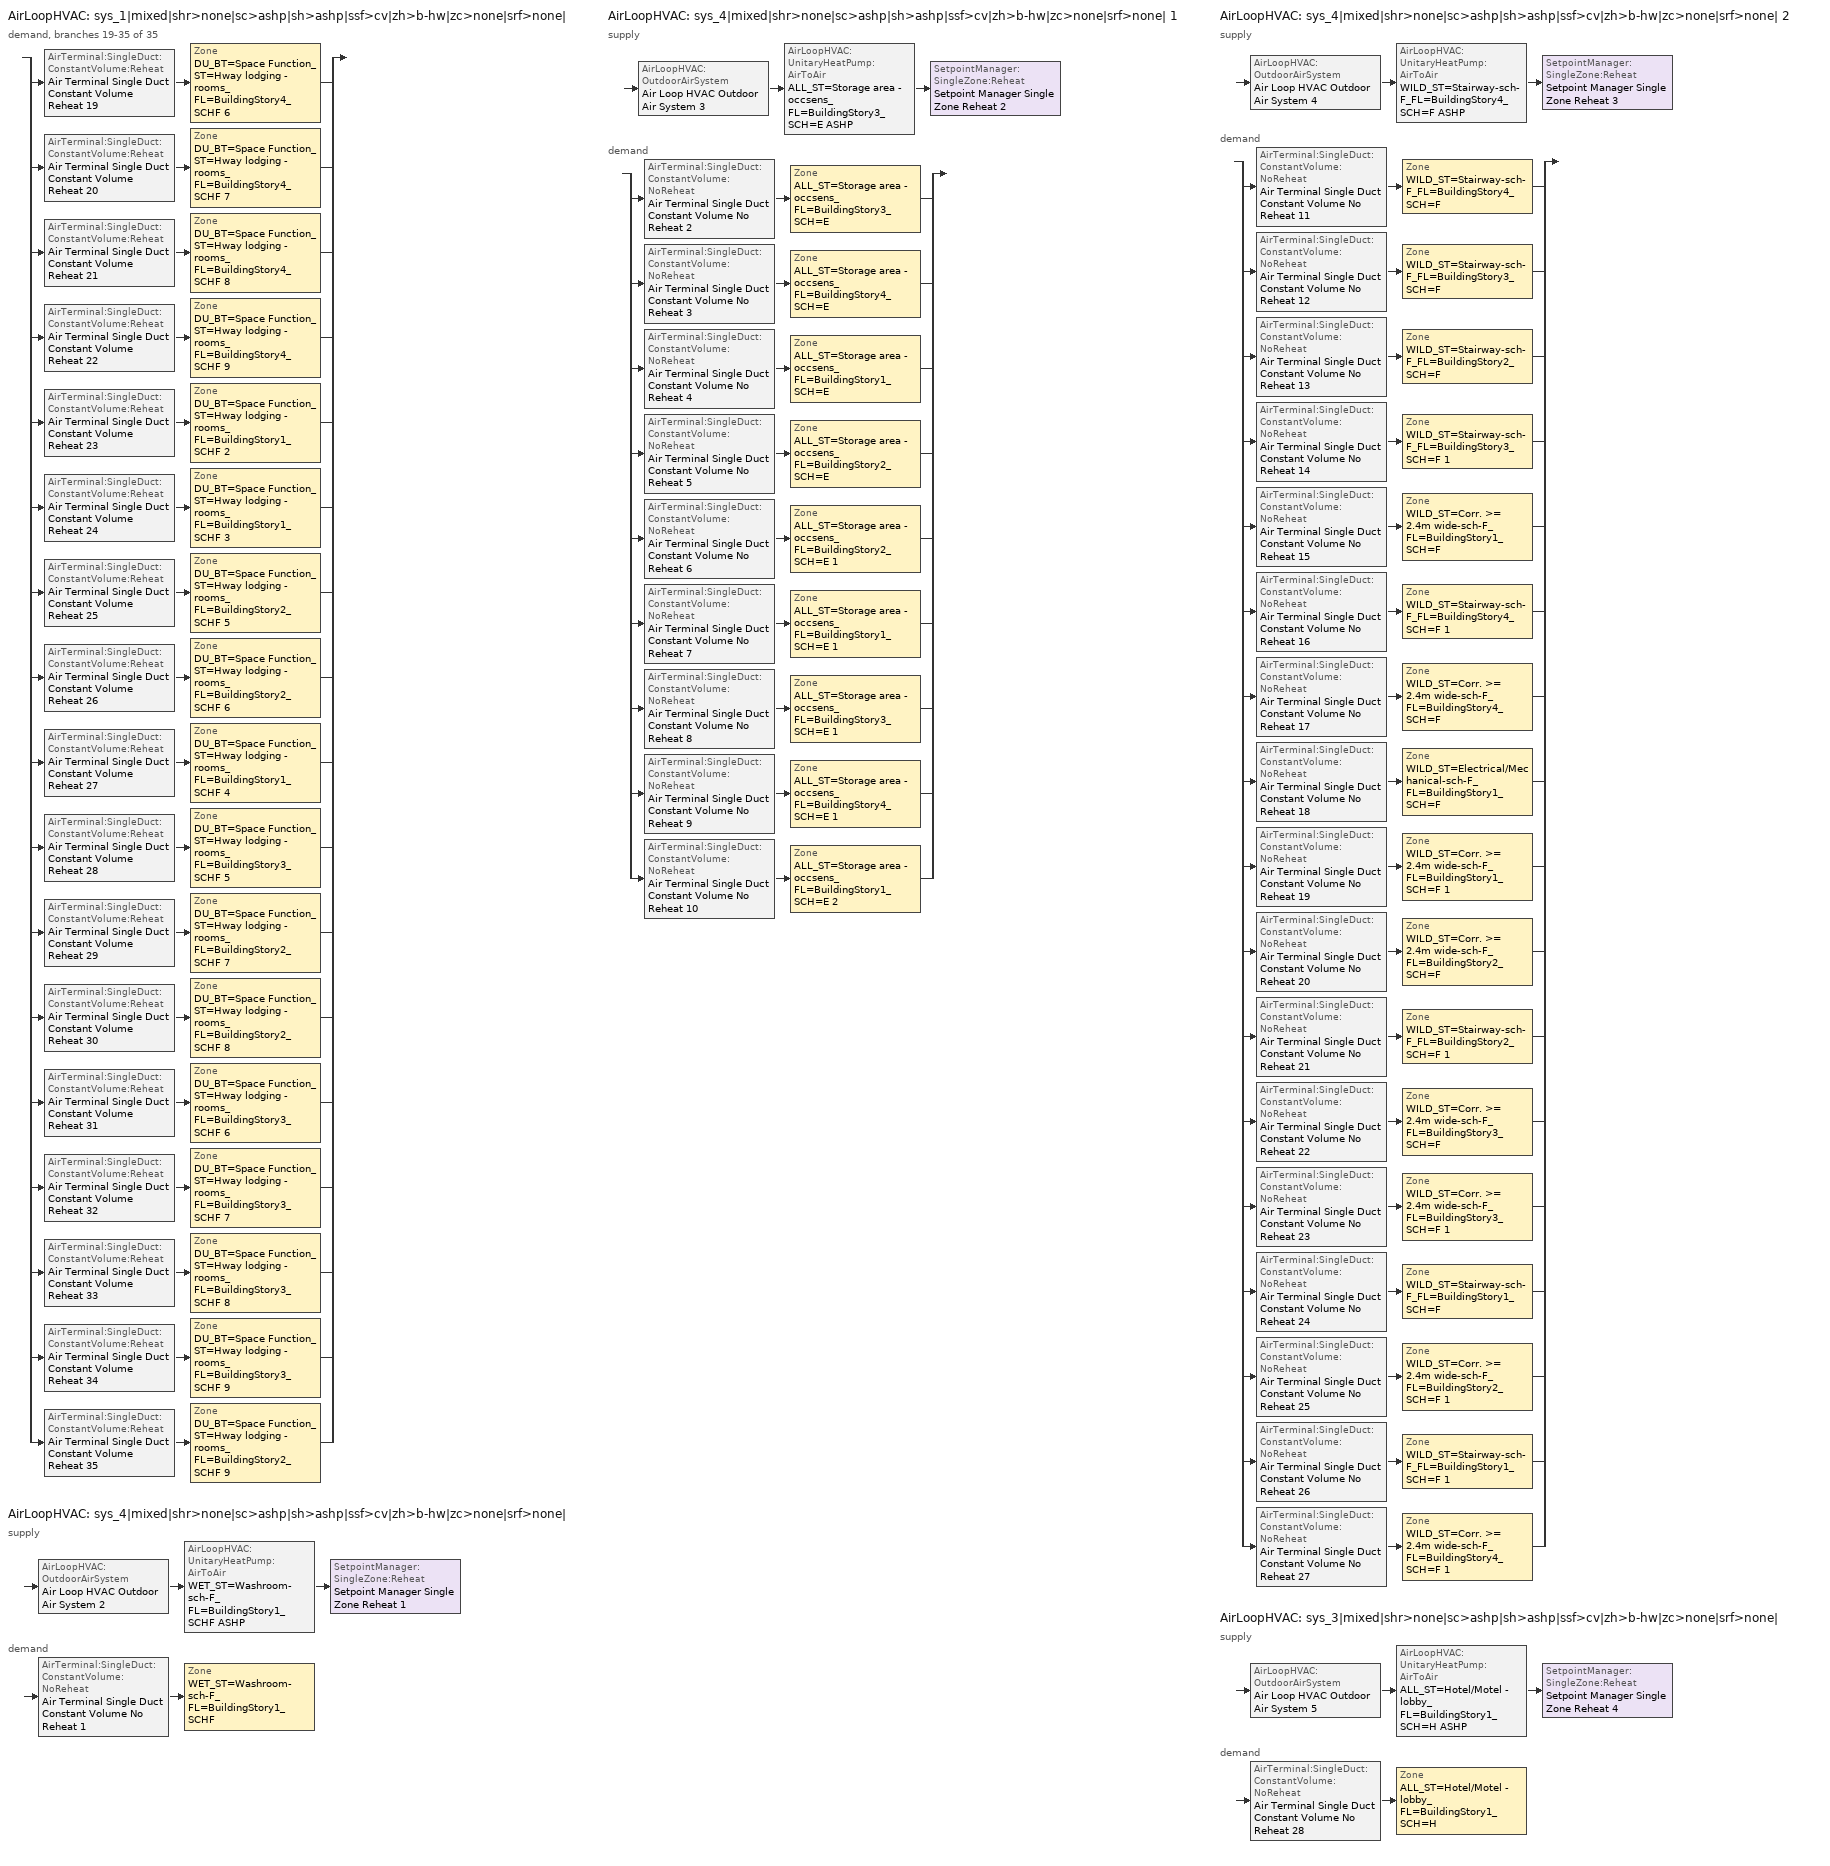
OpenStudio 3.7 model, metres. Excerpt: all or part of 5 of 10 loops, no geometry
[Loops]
AirLoopHVAC 'sys_1|mixed|shr>none|sc>ashp|sh>ashp|ssf>cv|zh>b-hw|zc>none|srf>none|'
 demand, branches 19-35 of 35: split
  | AirTerminal:SingleDuct:ConstantVolume:Reheat 'Air Terminal Single Duct Constant Volume Reheat 19' > Zone 'DU_BT=Space Function_ST=Hway lodging - rooms_FL=BuildingStory4_SCHF 6'
  | AirTerminal:SingleDuct:ConstantVolume:Reheat 'Air Terminal Single Duct Constant Volume Reheat 20' > Zone 'DU_BT=Space Function_ST=Hway lodging - rooms_FL=BuildingStory4_SCHF 7'
  | AirTerminal:SingleDuct:ConstantVolume:Reheat 'Air Terminal Single Duct Constant Volume Reheat 21' > Zone 'DU_BT=Space Function_ST=Hway lodging - rooms_FL=BuildingStory4_SCHF 8'
  | AirTerminal:SingleDuct:ConstantVolume:Reheat 'Air Terminal Single Duct Constant Volume Reheat 22' > Zone 'DU_BT=Space Function_ST=Hway lodging - rooms_FL=BuildingStory4_SCHF 9'
  | AirTerminal:SingleDuct:ConstantVolume:Reheat 'Air Terminal Single Duct Constant Volume Reheat 23' > Zone 'DU_BT=Space Function_ST=Hway lodging - rooms_FL=BuildingStory1_SCHF 2'
  | AirTerminal:SingleDuct:ConstantVolume:Reheat 'Air Terminal Single Duct Constant Volume Reheat 24' > Zone 'DU_BT=Space Function_ST=Hway lodging - rooms_FL=BuildingStory1_SCHF 3'
  | AirTerminal:SingleDuct:ConstantVolume:Reheat 'Air Terminal Single Duct Constant Volume Reheat 25' > Zone 'DU_BT=Space Function_ST=Hway lodging - rooms_FL=BuildingStory2_SCHF 5'
  | AirTerminal:SingleDuct:ConstantVolume:Reheat 'Air Terminal Single Duct Constant Volume Reheat 26' > Zone 'DU_BT=Space Function_ST=Hway lodging - rooms_FL=BuildingStory2_SCHF 6'
  | AirTerminal:SingleDuct:ConstantVolume:Reheat 'Air Terminal Single Duct Constant Volume Reheat 27' > Zone 'DU_BT=Space Function_ST=Hway lodging - rooms_FL=BuildingStory1_SCHF 4'
  | AirTerminal:SingleDuct:ConstantVolume:Reheat 'Air Terminal Single Duct Constant Volume Reheat 28' > Zone 'DU_BT=Space Function_ST=Hway lodging - rooms_FL=BuildingStory3_SCHF 5'
  | AirTerminal:SingleDuct:ConstantVolume:Reheat 'Air Terminal Single Duct Constant Volume Reheat 29' > Zone 'DU_BT=Space Function_ST=Hway lodging - rooms_FL=BuildingStory2_SCHF 7'
  | AirTerminal:SingleDuct:ConstantVolume:Reheat 'Air Terminal Single Duct Constant Volume Reheat 30' > Zone 'DU_BT=Space Function_ST=Hway lodging - rooms_FL=BuildingStory2_SCHF 8'
  | AirTerminal:SingleDuct:ConstantVolume:Reheat 'Air Terminal Single Duct Constant Volume Reheat 31' > Zone 'DU_BT=Space Function_ST=Hway lodging - rooms_FL=BuildingStory3_SCHF 6'
  | AirTerminal:SingleDuct:ConstantVolume:Reheat 'Air Terminal Single Duct Constant Volume Reheat 32' > Zone 'DU_BT=Space Function_ST=Hway lodging - rooms_FL=BuildingStory3_SCHF 7'
  | AirTerminal:SingleDuct:ConstantVolume:Reheat 'Air Terminal Single Duct Constant Volume Reheat 33' > Zone 'DU_BT=Space Function_ST=Hway lodging - rooms_FL=BuildingStory3_SCHF 8'
  | AirTerminal:SingleDuct:ConstantVolume:Reheat 'Air Terminal Single Duct Constant Volume Reheat 34' > Zone 'DU_BT=Space Function_ST=Hway lodging - rooms_FL=BuildingStory3_SCHF 9'
  | AirTerminal:SingleDuct:ConstantVolume:Reheat 'Air Terminal Single Duct Constant Volume Reheat 35' > Zone 'DU_BT=Space Function_ST=Hway lodging - rooms_FL=BuildingStory2_SCHF 9'
AirLoopHVAC 'sys_4|mixed|shr>none|sc>ashp|sh>ashp|ssf>cv|zh>b-hw|zc>none|srf>none|'
 supply: AirLoopHVAC:OutdoorAirSystem 'Air Loop HVAC Outdoor Air System 2' > AirLoopHVAC:UnitaryHeatPump:AirToAir 'WET_ST=Washroom-sch-F_FL=BuildingStory1_SCHF ASHP' > SetpointManager:SingleZone:Reheat 'Setpoint Manager Single Zone Reheat 1'
 demand: AirTerminal:SingleDuct:ConstantVolume:NoReheat 'Air Terminal Single Duct Constant Volume No Reheat 1' > Zone 'WET_ST=Washroom-sch-F_FL=BuildingStory1_SCHF'
AirLoopHVAC 'sys_4|mixed|shr>none|sc>ashp|sh>ashp|ssf>cv|zh>b-hw|zc>none|srf>none| 1'
 supply: AirLoopHVAC:OutdoorAirSystem 'Air Loop HVAC Outdoor Air System 3' > AirLoopHVAC:UnitaryHeatPump:AirToAir 'ALL_ST=Storage area - occsens_FL=BuildingStory3_SCH=E ASHP' > SetpointManager:SingleZone:Reheat 'Setpoint Manager Single Zone Reheat 2'
 demand: split
  | AirTerminal:SingleDuct:ConstantVolume:NoReheat 'Air Terminal Single Duct Constant Volume No Reheat 2' > Zone 'ALL_ST=Storage area - occsens_FL=BuildingStory3_SCH=E'
  | AirTerminal:SingleDuct:ConstantVolume:NoReheat 'Air Terminal Single Duct Constant Volume No Reheat 3' > Zone 'ALL_ST=Storage area - occsens_FL=BuildingStory4_SCH=E'
  | AirTerminal:SingleDuct:ConstantVolume:NoReheat 'Air Terminal Single Duct Constant Volume No Reheat 4' > Zone 'ALL_ST=Storage area - occsens_FL=BuildingStory1_SCH=E'
  | AirTerminal:SingleDuct:ConstantVolume:NoReheat 'Air Terminal Single Duct Constant Volume No Reheat 5' > Zone 'ALL_ST=Storage area - occsens_FL=BuildingStory2_SCH=E'
  | AirTerminal:SingleDuct:ConstantVolume:NoReheat 'Air Terminal Single Duct Constant Volume No Reheat 6' > Zone 'ALL_ST=Storage area - occsens_FL=BuildingStory2_SCH=E 1'
  | AirTerminal:SingleDuct:ConstantVolume:NoReheat 'Air Terminal Single Duct Constant Volume No Reheat 7' > Zone 'ALL_ST=Storage area - occsens_FL=BuildingStory1_SCH=E 1'
  | AirTerminal:SingleDuct:ConstantVolume:NoReheat 'Air Terminal Single Duct Constant Volume No Reheat 8' > Zone 'ALL_ST=Storage area - occsens_FL=BuildingStory3_SCH=E 1'
  | AirTerminal:SingleDuct:ConstantVolume:NoReheat 'Air Terminal Single Duct Constant Volume No Reheat 9' > Zone 'ALL_ST=Storage area - occsens_FL=BuildingStory4_SCH=E 1'
  | AirTerminal:SingleDuct:ConstantVolume:NoReheat 'Air Terminal Single Duct Constant Volume No Reheat 10' > Zone 'ALL_ST=Storage area - occsens_FL=BuildingStory1_SCH=E 2'
AirLoopHVAC 'sys_4|mixed|shr>none|sc>ashp|sh>ashp|ssf>cv|zh>b-hw|zc>none|srf>none| 2'
 supply: AirLoopHVAC:OutdoorAirSystem 'Air Loop HVAC Outdoor Air System 4' > AirLoopHVAC:UnitaryHeatPump:AirToAir 'WILD_ST=Stairway-sch-F_FL=BuildingStory4_SCH=F ASHP' > SetpointManager:SingleZone:Reheat 'Setpoint Manager Single Zone Reheat 3'
 demand: split
  | AirTerminal:SingleDuct:ConstantVolume:NoReheat 'Air Terminal Single Duct Constant Volume No Reheat 11' > Zone 'WILD_ST=Stairway-sch-F_FL=BuildingStory4_SCH=F'
  | AirTerminal:SingleDuct:ConstantVolume:NoReheat 'Air Terminal Single Duct Constant Volume No Reheat 12' > Zone 'WILD_ST=Stairway-sch-F_FL=BuildingStory3_SCH=F'
  | AirTerminal:SingleDuct:ConstantVolume:NoReheat 'Air Terminal Single Duct Constant Volume No Reheat 13' > Zone 'WILD_ST=Stairway-sch-F_FL=BuildingStory2_SCH=F'
  | AirTerminal:SingleDuct:ConstantVolume:NoReheat 'Air Terminal Single Duct Constant Volume No Reheat 14' > Zone 'WILD_ST=Stairway-sch-F_FL=BuildingStory3_SCH=F 1'
  | AirTerminal:SingleDuct:ConstantVolume:NoReheat 'Air Terminal Single Duct Constant Volume No Reheat 15' > Zone 'WILD_ST=Corr. >= 2.4m wide-sch-F_FL=BuildingStory1_SCH=F'
  | AirTerminal:SingleDuct:ConstantVolume:NoReheat 'Air Terminal Single Duct Constant Volume No Reheat 16' > Zone 'WILD_ST=Stairway-sch-F_FL=BuildingStory4_SCH=F 1'
  | AirTerminal:SingleDuct:ConstantVolume:NoReheat 'Air Terminal Single Duct Constant Volume No Reheat 17' > Zone 'WILD_ST=Corr. >= 2.4m wide-sch-F_FL=BuildingStory4_SCH=F'
  | AirTerminal:SingleDuct:ConstantVolume:NoReheat 'Air Terminal Single Duct Constant Volume No Reheat 18' > Zone 'WILD_ST=Electrical/Mechanical-sch-F_FL=BuildingStory1_SCH=F'
  | AirTerminal:SingleDuct:ConstantVolume:NoReheat 'Air Terminal Single Duct Constant Volume No Reheat 19' > Zone 'WILD_ST=Corr. >= 2.4m wide-sch-F_FL=BuildingStory1_SCH=F 1'
  | AirTerminal:SingleDuct:ConstantVolume:NoReheat 'Air Terminal Single Duct Constant Volume No Reheat 20' > Zone 'WILD_ST=Corr. >= 2.4m wide-sch-F_FL=BuildingStory2_SCH=F'
  | AirTerminal:SingleDuct:ConstantVolume:NoReheat 'Air Terminal Single Duct Constant Volume No Reheat 21' > Zone 'WILD_ST=Stairway-sch-F_FL=BuildingStory2_SCH=F 1'
  | AirTerminal:SingleDuct:ConstantVolume:NoReheat 'Air Terminal Single Duct Constant Volume No Reheat 22' > Zone 'WILD_ST=Corr. >= 2.4m wide-sch-F_FL=BuildingStory3_SCH=F'
  | AirTerminal:SingleDuct:ConstantVolume:NoReheat 'Air Terminal Single Duct Constant Volume No Reheat 23' > Zone 'WILD_ST=Corr. >= 2.4m wide-sch-F_FL=BuildingStory3_SCH=F 1'
  | AirTerminal:SingleDuct:ConstantVolume:NoReheat 'Air Terminal Single Duct Constant Volume No Reheat 24' > Zone 'WILD_ST=Stairway-sch-F_FL=BuildingStory1_SCH=F'
  | AirTerminal:SingleDuct:ConstantVolume:NoReheat 'Air Terminal Single Duct Constant Volume No Reheat 25' > Zone 'WILD_ST=Corr. >= 2.4m wide-sch-F_FL=BuildingStory2_SCH=F 1'
  | AirTerminal:SingleDuct:ConstantVolume:NoReheat 'Air Terminal Single Duct Constant Volume No Reheat 26' > Zone 'WILD_ST=Stairway-sch-F_FL=BuildingStory1_SCH=F 1'
  | AirTerminal:SingleDuct:ConstantVolume:NoReheat 'Air Terminal Single Duct Constant Volume No Reheat 27' > Zone 'WILD_ST=Corr. >= 2.4m wide-sch-F_FL=BuildingStory4_SCH=F 1'
AirLoopHVAC 'sys_3|mixed|shr>none|sc>ashp|sh>ashp|ssf>cv|zh>b-hw|zc>none|srf>none|'
 supply: AirLoopHVAC:OutdoorAirSystem 'Air Loop HVAC Outdoor Air System 5' > AirLoopHVAC:UnitaryHeatPump:AirToAir 'ALL_ST=Hotel/Motel - lobby_FL=BuildingStory1_SCH=H ASHP' > SetpointManager:SingleZone:Reheat 'Setpoint Manager Single Zone Reheat 4'
 demand: AirTerminal:SingleDuct:ConstantVolume:NoReheat 'Air Terminal Single Duct Constant Volume No Reheat 28' > Zone 'ALL_ST=Hotel/Motel - lobby_FL=BuildingStory1_SCH=H'
[Sizing:Zone] Zone Cooling Design Supply Air Temperature Input Method=TemperatureDifference; Zone Cooling Design Supply Air Temperature {C}=14; Zone Cooling Design Supply Air Temperature Difference {deltaC}=11; Zone Heating Design Supply Air Temperature Input Method=TemperatureDifference; Zone Heating Design Supply Air Temperature {C}=40; Zone Heating Design Supply Air Temperature Difference {deltaC}=21; Zone Cooling Design Supply Air Humidity Ratio {kg-H2O/kg-air}=0.0085; Zone Heating Design Supply Air Humidity Ratio {kg-H2O/kg-air}=0.008; Zone Heating Sizing Factor=1.3; Zone Cooling Sizing Factor=1; Cooling Design Air Flow Method=DesignDay; Heating Design Air Flow Method=DesignDay; Account for Dedicated Outdoor Air System=No; Dedicated Outdoor Air System Control Strategy=NeutralSupplyAir; Dedicated Outdoor Air Low Setpoint Temperature for Design {C}=autosize; Dedicated Outdoor Air High Setpoint Temperature for Design {C}=autosize; Zone Load Sizing Method=Sensible Load Only No Latent Load; Zone Latent Cooling Design Supply Air Humidity Ratio Input Method=HumidityRatioDifference; Zone Cooling Design Supply Air Humidity Ratio Difference {kgWater/kgDryAir}=0.005; Zone Latent Heating Design Supply Air Humidity Ratio Input Method=HumidityRatioDifference; Zone Humidification Design Supply Air Humidity Ratio Difference {kgWater/kgDryAir}=0.005
DU_BT=Space Function_ST=Hway lodging - rooms_FL=BuildingStory4_SCHF 6; DU_BT=Space Function_ST=Hway lodging - rooms_FL=BuildingStory4_SCHF 7; DU_BT=Space Function_ST=Hway lodging - rooms_FL=BuildingStory4_SCHF 8; DU_BT=Space Function_ST=Hway lodging - rooms_FL=BuildingStory4_SCHF 9; DU_BT=Space Function_ST=Hway lodging - rooms_FL=BuildingStory1_SCHF 2; DU_BT=Space Function_ST=Hway lodging - rooms_FL=BuildingStory1_SCHF 3; DU_BT=Space Function_ST=Hway lodging - rooms_FL=BuildingStory2_SCHF 5; DU_BT=Space Function_ST=Hway lodging - rooms_FL=BuildingStory2_SCHF 6; DU_BT=Space Function_ST=Hway lodging - rooms_FL=BuildingStory1_SCHF 4; DU_BT=Space Function_ST=Hway lodging - rooms_FL=BuildingStory3_SCHF 5; DU_BT=Space Function_ST=Hway lodging - rooms_FL=BuildingStory2_SCHF 7; DU_BT=Space Function_ST=Hway lodging - rooms_FL=BuildingStory2_SCHF 8; DU_BT=Space Function_ST=Hway lodging - rooms_FL=BuildingStory3_SCHF 6; DU_BT=Space Function_ST=Hway lodging - rooms_FL=BuildingStory3_SCHF 7; DU_BT=Space Function_ST=Hway lodging - rooms_FL=BuildingStory3_SCHF 8; DU_BT=Space Function_ST=Hway lodging - rooms_FL=BuildingStory3_SCHF 9; DU_BT=Space Function_ST=Hway lodging - rooms_FL=BuildingStory2_SCHF 9; WET_ST=Washroom-sch-F_FL=BuildingStory1_SCHF; ALL_ST=Hotel/Motel - lobby_FL=BuildingStory1_SCH=H; ALL_ST=Storage area - occsens_FL=BuildingStory3_SCH=E; ALL_ST=Storage area - occsens_FL=BuildingStory4_SCH=E; ALL_ST=Storage area - occsens_FL=BuildingStory1_SCH=E; ALL_ST=Storage area - occsens_FL=BuildingStory2_SCH=E; ALL_ST=Storage area - occsens_FL=BuildingStory2_SCH=E 1; ALL_ST=Storage area - occsens_FL=BuildingStory1_SCH=E 1; ALL_ST=Storage area - occsens_FL=BuildingStory3_SCH=E 1; ALL_ST=Storage area - occsens_FL=BuildingStory4_SCH=E 1; ALL_ST=Storage area - occsens_FL=BuildingStory1_SCH=E 2; WILD_ST=Stairway-sch-F_FL=BuildingStory4_SCH=F; WILD_ST=Stairway-sch-F_FL=BuildingStory3_SCH=F; WILD_ST=Stairway-sch-F_FL=BuildingStory2_SCH=F; WILD_ST=Stairway-sch-F_FL=BuildingStory3_SCH=F 1; WILD_ST=Corr. >= 2.4m wide-sch-F_FL=BuildingStory1_SCH=F; WILD_ST=Stairway-sch-F_FL=BuildingStory4_SCH=F 1; WILD_ST=Corr. >= 2.4m wide-sch-F_FL=BuildingStory4_SCH=F; WILD_ST=Electrical/Mechanical-sch-F_FL=BuildingStory1_SCH=F; WILD_ST=Corr. >= 2.4m wide-sch-F_FL=BuildingStory1_SCH=F 1; WILD_ST=Corr. >= 2.4m wide-sch-F_FL=BuildingStory2_SCH=F; WILD_ST=Stairway-sch-F_FL=BuildingStory2_SCH=F 1; WILD_ST=Corr. >= 2.4m wide-sch-F_FL=BuildingStory3_SCH=F; WILD_ST=Corr. >= 2.4m wide-sch-F_FL=BuildingStory3_SCH=F 1; WILD_ST=Stairway-sch-F_FL=BuildingStory1_SCH=F; WILD_ST=Corr. >= 2.4m wide-sch-F_FL=BuildingStory2_SCH=F 1; WILD_ST=Stairway-sch-F_FL=BuildingStory1_SCH=F 1; WILD_ST=Corr. >= 2.4m wide-sch-F_FL=BuildingStory4_SCH=F 1
[Zone equipment]
DU_BT=Space Function_ST=Hway lodging - rooms_FL=BuildingStory4_SCHF 6: Zone HVAC Baseboard Convective Water 19, Air Terminal Single Duct Constant Volume Reheat 19
DU_BT=Space Function_ST=Hway lodging - rooms_FL=BuildingStory4_SCHF 7: Zone HVAC Baseboard Convective Water 20, Air Terminal Single Duct Constant Volume Reheat 20
DU_BT=Space Function_ST=Hway lodging - rooms_FL=BuildingStory4_SCHF 8: Zone HVAC Baseboard Convective Water 21, Air Terminal Single Duct Constant Volume Reheat 21
DU_BT=Space Function_ST=Hway lodging - rooms_FL=BuildingStory4_SCHF 9: Zone HVAC Baseboard Convective Water 22, Air Terminal Single Duct Constant Volume Reheat 22
DU_BT=Space Function_ST=Hway lodging - rooms_FL=BuildingStory1_SCHF 2: Zone HVAC Baseboard Convective Water 23, Air Terminal Single Duct Constant Volume Reheat 23
DU_BT=Space Function_ST=Hway lodging - rooms_FL=BuildingStory1_SCHF 3: Zone HVAC Baseboard Convective Water 24, Air Terminal Single Duct Constant Volume Reheat 24
DU_BT=Space Function_ST=Hway lodging - rooms_FL=BuildingStory2_SCHF 5: Zone HVAC Baseboard Convective Water 25, Air Terminal Single Duct Constant Volume Reheat 25
DU_BT=Space Function_ST=Hway lodging - rooms_FL=BuildingStory2_SCHF 6: Zone HVAC Baseboard Convective Water 26, Air Terminal Single Duct Constant Volume Reheat 26
DU_BT=Space Function_ST=Hway lodging - rooms_FL=BuildingStory1_SCHF 4: Zone HVAC Baseboard Convective Water 27, Air Terminal Single Duct Constant Volume Reheat 27
DU_BT=Space Function_ST=Hway lodging - rooms_FL=BuildingStory3_SCHF 5: Zone HVAC Baseboard Convective Water 28, Air Terminal Single Duct Constant Volume Reheat 28
DU_BT=Space Function_ST=Hway lodging - rooms_FL=BuildingStory2_SCHF 7: Zone HVAC Baseboard Convective Water 29, Air Terminal Single Duct Constant Volume Reheat 29
DU_BT=Space Function_ST=Hway lodging - rooms_FL=BuildingStory2_SCHF 8: Zone HVAC Baseboard Convective Water 30, Air Terminal Single Duct Constant Volume Reheat 30
DU_BT=Space Function_ST=Hway lodging - rooms_FL=BuildingStory3_SCHF 6: Zone HVAC Baseboard Convective Water 31, Air Terminal Single Duct Constant Volume Reheat 31
DU_BT=Space Function_ST=Hway lodging - rooms_FL=BuildingStory3_SCHF 7: Zone HVAC Baseboard Convective Water 32, Air Terminal Single Duct Constant Volume Reheat 32
DU_BT=Space Function_ST=Hway lodging - rooms_FL=BuildingStory3_SCHF 8: Zone HVAC Baseboard Convective Water 33, Air Terminal Single Duct Constant Volume Reheat 33
DU_BT=Space Function_ST=Hway lodging - rooms_FL=BuildingStory3_SCHF 9: Zone HVAC Baseboard Convective Water 34, Air Terminal Single Duct Constant Volume Reheat 34
DU_BT=Space Function_ST=Hway lodging - rooms_FL=BuildingStory2_SCHF 9: Zone HVAC Baseboard Convective Water 35, Air Terminal Single Duct Constant Volume Reheat 35
WET_ST=Washroom-sch-F_FL=BuildingStory1_SCHF: Zone HVAC Baseboard Convective Water 36, Air Terminal Single Duct Constant Volume No Reheat 1
ALL_ST=Hotel/Motel - lobby_FL=BuildingStory1_SCH=H: Zone HVAC Baseboard Convective Water 63, Air Terminal Single Duct Constant Volume No Reheat 28
ALL_ST=Storage area - occsens_FL=BuildingStory3_SCH=E: Zone HVAC Baseboard Convective Water 37, Air Terminal Single Duct Constant Volume No Reheat 2
ALL_ST=Storage area - occsens_FL=BuildingStory4_SCH=E: Zone HVAC Baseboard Convective Water 38, Air Terminal Single Duct Constant Volume No Reheat 3
ALL_ST=Storage area - occsens_FL=BuildingStory1_SCH=E: Zone HVAC Baseboard Convective Water 39, Air Terminal Single Duct Constant Volume No Reheat 4
ALL_ST=Storage area - occsens_FL=BuildingStory2_SCH=E: Zone HVAC Baseboard Convective Water 40, Air Terminal Single Duct Constant Volume No Reheat 5
ALL_ST=Storage area - occsens_FL=BuildingStory2_SCH=E 1: Zone HVAC Baseboard Convective Water 41, Air Terminal Single Duct Constant Volume No Reheat 6
ALL_ST=Storage area - occsens_FL=BuildingStory1_SCH=E 1: Zone HVAC Baseboard Convective Water 42, Air Terminal Single Duct Constant Volume No Reheat 7
ALL_ST=Storage area - occsens_FL=BuildingStory3_SCH=E 1: Zone HVAC Baseboard Convective Water 43, Air Terminal Single Duct Constant Volume No Reheat 8
ALL_ST=Storage area - occsens_FL=BuildingStory4_SCH=E 1: Zone HVAC Baseboard Convective Water 44, Air Terminal Single Duct Constant Volume No Reheat 9
ALL_ST=Storage area - occsens_FL=BuildingStory1_SCH=E 2: Zone HVAC Baseboard Convective Water 45, Air Terminal Single Duct Constant Volume No Reheat 10
WILD_ST=Stairway-sch-F_FL=BuildingStory4_SCH=F: Zone HVAC Baseboard Convective Water 46, Air Terminal Single Duct Constant Volume No Reheat 11
WILD_ST=Stairway-sch-F_FL=BuildingStory3_SCH=F: Zone HVAC Baseboard Convective Water 47, Air Terminal Single Duct Constant Volume No Reheat 12
WILD_ST=Stairway-sch-F_FL=BuildingStory2_SCH=F: Zone HVAC Baseboard Convective Water 48, Air Terminal Single Duct Constant Volume No Reheat 13
WILD_ST=Stairway-sch-F_FL=BuildingStory3_SCH=F 1: Zone HVAC Baseboard Convective Water 49, Air Terminal Single Duct Constant Volume No Reheat 14
WILD_ST=Corr. >= 2.4m wide-sch-F_FL=BuildingStory1_SCH=F: Zone HVAC Baseboard Convective Water 50, Air Terminal Single Duct Constant Volume No Reheat 15
WILD_ST=Stairway-sch-F_FL=BuildingStory4_SCH=F 1: Zone HVAC Baseboard Convective Water 51, Air Terminal Single Duct Constant Volume No Reheat 16
WILD_ST=Corr. >= 2.4m wide-sch-F_FL=BuildingStory4_SCH=F: Zone HVAC Baseboard Convective Water 52, Air Terminal Single Duct Constant Volume No Reheat 17
WILD_ST=Electrical/Mechanical-sch-F_FL=BuildingStory1_SCH=F: Zone HVAC Baseboard Convective Water 53, Air Terminal Single Duct Constant Volume No Reheat 18
WILD_ST=Corr. >= 2.4m wide-sch-F_FL=BuildingStory1_SCH=F 1: Zone HVAC Baseboard Convective Water 54, Air Terminal Single Duct Constant Volume No Reheat 19
WILD_ST=Corr. >= 2.4m wide-sch-F_FL=BuildingStory2_SCH=F: Zone HVAC Baseboard Convective Water 55, Air Terminal Single Duct Constant Volume No Reheat 20
WILD_ST=Stairway-sch-F_FL=BuildingStory2_SCH=F 1: Zone HVAC Baseboard Convective Water 56, Air Terminal Single Duct Constant Volume No Reheat 21
WILD_ST=Corr. >= 2.4m wide-sch-F_FL=BuildingStory3_SCH=F: Zone HVAC Baseboard Convective Water 57, Air Terminal Single Duct Constant Volume No Reheat 22
WILD_ST=Corr. >= 2.4m wide-sch-F_FL=BuildingStory3_SCH=F 1: Zone HVAC Baseboard Convective Water 58, Air Terminal Single Duct Constant Volume No Reheat 23
WILD_ST=Stairway-sch-F_FL=BuildingStory1_SCH=F: Zone HVAC Baseboard Convective Water 59, Air Terminal Single Duct Constant Volume No Reheat 24
WILD_ST=Corr. >= 2.4m wide-sch-F_FL=BuildingStory2_SCH=F 1: Zone HVAC Baseboard Convective Water 60, Air Terminal Single Duct Constant Volume No Reheat 25
WILD_ST=Stairway-sch-F_FL=BuildingStory1_SCH=F 1: Zone HVAC Baseboard Convective Water 61, Air Terminal Single Duct Constant Volume No Reheat 26
WILD_ST=Corr. >= 2.4m wide-sch-F_FL=BuildingStory4_SCH=F 1: Zone HVAC Baseboard Convective Water 62, Air Terminal Single Duct Constant Volume No Reheat 27
[AirLoopHVAC] Design Supply Air Flow Rate {m3/s}=autosize; Design Return Air Flow Fraction of Supply Air Flow=1
Name | Availability Schedule
sys_4|mixed|shr>none|sc>ashp|sh>ashp|ssf>cv|zh>b-hw|zc>none|srf>none| | sys_4|mixed|shr>none|sc>ashp|sh>ashp|ssf>cv|zh>b-hw|zc>none|srf>none| Occ Sch
sys_4|mixed|shr>none|sc>ashp|sh>ashp|ssf>cv|zh>b-hw|zc>none|srf>none| 1 | sys_4|mixed|shr>none|sc>ashp|sh>ashp|ssf>cv|zh>b-hw|zc>none|srf>none| 1 Occ Sch
sys_4|mixed|shr>none|sc>ashp|sh>ashp|ssf>cv|zh>b-hw|zc>none|srf>none| 2 | sys_4|mixed|shr>none|sc>ashp|sh>ashp|ssf>cv|zh>b-hw|zc>none|srf>none| 2 Occ Sch
sys_3|mixed|shr>none|sc>ashp|sh>ashp|ssf>cv|zh>b-hw|zc>none|srf>none| | sys_3|mixed|shr>none|sc>ashp|sh>ashp|ssf>cv|zh>b-hw|zc>none|srf>none| Occ Sch
[Sizing:System] Type of Load to Size On=Sensible; Design Outdoor Air Flow Rate {m3/s}=Autosize; Central Heating Maximum System Air Flow Ratio=1; Preheat Design Temperature {C}=7; Preheat Design Humidity Ratio {kg-H2O/kg-Air}=0.008; Precool Design Temperature {C}=13; Precool Design Humidity Ratio {kg-H2O/kg-Air}=0.008; Central Cooling Design Supply Air Temperature {C}=13; Central Heating Design Supply Air Temperature {C}=43; Sizing Option=NonCoincident; 100% Outdoor Air in Cooling=No; 100% Outdoor Air in Heating=No; Central Cooling Design Supply Air Humidity Ratio {kg-H2O/kg-Air}=0.0085; Central Heating Design Supply Air Humidity Ratio {kg-H2O/kg-Air}=0.008; Cooling Design Air Flow Method=DesignDay; Cooling Design Air Flow Rate {m3/s}=0; Heating Design Air Flow Method=DesignDay; Heating Design Air Flow Rate {m3/s}=0; System Outdoor Air Method=ZoneSum; Zone Maximum Outdoor Air Fraction=1; Cooling Supply Air Flow Rate Per Floor Area {m3/s-m2}=0.00996765; Cooling Fraction of Autosized Cooling Supply Air Flow Rate=1; Cooling Supply Air Flow Rate Per Unit Cooling Capacity {m3/s-W}=3.94755e-05; Heating Supply Air Flow Rate Per Floor Area {m3/s-m2}=0.00996765; Heating Fraction of Autosized Heating Supply Air Flow Rate=1; Heating Fraction of Autosized Cooling Supply Air Flow Rate=1; Heating Supply Air Flow Rate Per Unit Heating Capacity {m3/s-W}=3.15882e-05; Cooling Design Capacity Method=CoolingDesignCapacity; Cooling Design Capacity {W}=autosize; Cooling Design Capacity Per Floor Area {W/m2}=234.7; Fraction of Autosized Cooling Design Capacity=1; Heating Design Capacity Method=HeatingDesignCapacity; Heating Design Capacity {W}=autosize; Heating Design Capacity Per Floor Area {W/m2}=157; Fraction of Autosized Heating Design Capacity=1; Central Cooling Capacity Control Method=OnOff; Occupant Diversity=autosize
sys_4|mixed|shr>none|sc>ashp|sh>ashp|ssf>cv|zh>b-hw|zc>none|srf>none|; sys_4|mixed|shr>none|sc>ashp|sh>ashp|ssf>cv|zh>b-hw|zc>none|srf>none| 1; sys_4|mixed|shr>none|sc>ashp|sh>ashp|ssf>cv|zh>b-hw|zc>none|srf>none| 2; sys_3|mixed|shr>none|sc>ashp|sh>ashp|ssf>cv|zh>b-hw|zc>none|srf>none|
[Coil:Heating:DX:SingleSpeed] Availability Schedule=Always On Discrete; Rated Air Flow Rate {m3/s}=Autosize; Rated Supply Fan Power Per Volume Flow Rate 2017 {W/(m3/s)}=773.3; Rated Supply Fan Power Per Volume Flow Rate 2023 {W/(m3/s)}=934.4; Total Heating Capacity Function of Temperature Curve=DXHEAT-NECB2011-REF-CAPFT; Total Heating Capacity Function of Flow Fraction Curve=DXHEAT-NECB2011-REF-CAPFFLOW; Energy Input Ratio Function of Temperature Curve=DXHEAT-NECB2011-REF-EIRFT; Energy Input Ratio Function of Flow Fraction Curve=DXHEAT-NECB2011-REF-EIRFFLOW; Part Load Fraction Correlation Curve=DXHEAT-NECB2011-REF-PLFFPLR; Minimum Outdoor Dry-Bulb Temperature for Compressor Operation {C}=-10; Defrost Strategy=Resistive; Defrost Control=Timed; Defrost Time Period Fraction=0.166667; Resistive Defrost Heater Capacity {W}=2000
Name | Rated Total Heating Capacity {W} | Rated COP {W/W}
CoilHeatingDXSingleSpeed_ashp 1 10 Clg kBtu/hr 3.1COPH | 2979.83 | 3.29686
CoilHeatingDXSingleSpeed_ashp 2 50 Clg kBtu/hr 3.1COPH | 14755 | 3.3153
CoilHeatingDXSingleSpeed_ashp 3 113 Clg kBtu/hr 3.3COPH | 33120.7 | 3.5598
CoilHeatingDXSingleSpeed_ashp 4 17 Clg kBtu/hr 3.1COPH | 4851.26 | 3.29979
[Coil:Cooling:DX:SingleSpeed] Availability Schedule=Always On Discrete; Rated Total Cooling Capacity {W}=autosize; Rated Sensible Heat Ratio=autosize; Rated Air Flow Rate {m3/s}=autosize; Rated Evaporator Fan Power Per Volume Flow Rate 2017 {W/(m3/s)}=773.3; Rated Evaporator Fan Power Per Volume Flow Rate 2023 {W/(m3/s)}=934.4; Total Cooling Capacity Function of Temperature Curve=DXCOOL-NECB2011-REF-CAPFT; Total Cooling Capacity Function of Flow Fraction Curve=DXCOOL-NECB2011-REF-CAPFFLOW; Energy Input Ratio Function of Temperature Curve=DXCOOL-NECB2011-REF-COOLEIRFT; Energy Input Ratio Function of Flow Fraction Curve=DXCOOL-NECB2011-REF-COOLEIRFFLOW; Part Load Fraction Correlation Curve=DXCOOL-NECB2011-REF-COOLPLFFPLR; Minimum Outdoor Dry-Bulb Temperature for Compressor Operation {C}=-25; Nominal Time for Condensate Removal to Begin {s}=0; Ratio of Initial Moisture Evaporation Rate and Steady State Latent Capacity=0; Maximum Cycling Rate {cycles/hr}=0; Latent Capacity Time Constant {s}=0; Condenser Type=AirCooled; Evaporative Condenser Effectiveness=0.9; Evaporative Condenser Air Flow Rate {m3/s}=autosize; Evaporative Condenser Pump Rated Power Consumption {W}=autosize; Crankcase Heater Capacity {W}=0; Maximum Outdoor Dry-Bulb Temperature for Crankcase Heater Operation {C}=10; Basin Heater Capacity {W/K}=0; Basin Heater Setpoint Temperature {C}=2
Name | Rated COP {W/W}
CoilCoolingDXSingleSpeed_ashp 1 14kBtu/hr 10.0EER; CoilCoolingDXSingleSpeed_ashp 4 23kBtu/hr 10.0EER | 3.46672
CoilCoolingDXSingleSpeed_ashp 2 70kBtu/hr 9.26EER | 3.22027
CoilCoolingDXSingleSpeed_ashp 3 156kBtu/hr 8.9EER | 3.10038
[Controller:OutdoorAir] Minimum Outdoor Air Flow Rate {m3/s}=autosize; Maximum Outdoor Air Flow Rate {m3/s}=Autosize; Economizer Control Action Type=ModulateFlow; Lockout Type=NoLockout; Minimum Limit Type=FixedMinimum; High Humidity Control=No; Heat Recovery Bypass Control Type=BypassWhenWithinEconomizerLimits; Economizer Operation Staging=InterlockedWithMechanicalCooling
Name | Economizer Control Type | Economizer Maximum Limit Dry-Bulb Temperature {C} | Economizer Maximum Limit Enthalpy {J/kg} | Economizer Minimum Limit Dry-Bulb Temperature {C} | Minimum Outdoor Air Schedule | Controller Mechanical Ventilation
Controller Outdoor Air 2 | NoEconomizer | 28 | 64000 | -100 | sys_4|mixed|shr>none|sc>ashp|sh>ashp|ssf>cv|zh>b-hw|zc>none|srf>none| Occ Sch | Controller Mechanical Ventilation 2
Controller Outdoor Air 3 | DifferentialEnthalpy |  |  |  | sys_4|mixed|shr>none|sc>ashp|sh>ashp|ssf>cv|zh>b-hw|zc>none|srf>none| 1 Occ Sch | Controller Mechanical Ventilation 3
Controller Outdoor Air 4 | DifferentialEnthalpy |  |  |  | sys_4|mixed|shr>none|sc>ashp|sh>ashp|ssf>cv|zh>b-hw|zc>none|srf>none| 2 Occ Sch | Controller Mechanical Ventilation 4
Controller Outdoor Air 5 | NoEconomizer | 28 | 64000 | -100 | sys_3|mixed|shr>none|sc>ashp|sh>ashp|ssf>cv|zh>b-hw|zc>none|srf>none| Occ Sch | Controller Mechanical Ventilation 5
[Controller:MechanicalVentilation] Availability Schedule=Always On Discrete; System Outdoor Air Method=ZoneSum
Controller Mechanical Ventilation 2; Controller Mechanical Ventilation 3; Controller Mechanical Ventilation 4; Controller Mechanical Ventilation 5
[AirLoopHVAC:OutdoorAirSystem]
Name | Controller
Air Loop HVAC Outdoor Air System 2 | Controller Outdoor Air 2
Air Loop HVAC Outdoor Air System 3 | Controller Outdoor Air 3
Air Loop HVAC Outdoor Air System 4 | Controller Outdoor Air 4
Air Loop HVAC Outdoor Air System 5 | Controller Outdoor Air 5
[Coil:Heating:Electric] Availability Schedule=Always On Discrete
Coil Heating Electric 19; Coil Heating Electric 20; Coil Heating Electric 21; Coil Heating Electric 22; Coil Heating Electric 23; Coil Heating Electric 24; Coil Heating Electric 25; Coil Heating Electric 26; Coil Heating Electric 27; Coil Heating Electric 28; Coil Heating Electric 29; Coil Heating Electric 30; Coil Heating Electric 31; Coil Heating Electric 32; Coil Heating Electric 33; Coil Heating Electric 34; Coil Heating Electric 35; Coil Heating Electric 36; Coil Heating Electric 37; Coil Heating Electric 38; Coil Heating Electric 39
[AirTerminal:SingleDuct:ConstantVolume:Reheat] Availability Schedule=Always On Discrete; Maximum Air Flow Rate {m3/s}=autosize; Maximum Hot Water or Steam Flow Rate {m3/s}=autosize; Minimum Hot Water or Steam Flow Rate {m3/s}=0; Convergence Tolerance=0.001; Maximum Reheat Air Temperature {C}=35
Name | Reheat Coil
Air Terminal Single Duct Constant Volume Reheat 19 | Coil Heating Electric 19
Air Terminal Single Duct Constant Volume Reheat 20 | Coil Heating Electric 20
Air Terminal Single Duct Constant Volume Reheat 21 | Coil Heating Electric 21
Air Terminal Single Duct Constant Volume Reheat 22 | Coil Heating Electric 22
Air Terminal Single Duct Constant Volume Reheat 23 | Coil Heating Electric 23
Air Terminal Single Duct Constant Volume Reheat 24 | Coil Heating Electric 24
Air Terminal Single Duct Constant Volume Reheat 25 | Coil Heating Electric 25
Air Terminal Single Duct Constant Volume Reheat 26 | Coil Heating Electric 26
Air Terminal Single Duct Constant Volume Reheat 27 | Coil Heating Electric 27
Air Terminal Single Duct Constant Volume Reheat 28 | Coil Heating Electric 28
Air Terminal Single Duct Constant Volume Reheat 29 | Coil Heating Electric 29
Air Terminal Single Duct Constant Volume Reheat 30 | Coil Heating Electric 30
Air Terminal Single Duct Constant Volume Reheat 31 | Coil Heating Electric 31
Air Terminal Single Duct Constant Volume Reheat 32 | Coil Heating Electric 32
Air Terminal Single Duct Constant Volume Reheat 33 | Coil Heating Electric 33
Air Terminal Single Duct Constant Volume Reheat 34 | Coil Heating Electric 34
Air Terminal Single Duct Constant Volume Reheat 35 | Coil Heating Electric 35
[Fan:OnOff] Availability Schedule=Always On Discrete; Fan Total Efficiency=0.39975; Pressure Rise {Pa}=622.722; Maximum Flow Rate {m3/s}=autosize; Motor Efficiency=0.615; Motor In Airstream Fraction=1
Name | Fan Power Ratio Function of Speed Ratio Curve | Fan Efficiency Ratio Function of Speed Ratio Curve
Fan On Off 1 | Fan On Off Power Curve | Fan On Off Efficiency Curve
Fan On Off 2 | Fan On Off Power Curve 1 | Fan On Off Efficiency Curve 1
Fan On Off 3 | Fan On Off Power Curve 2 | Fan On Off Efficiency Curve 2
Fan On Off 4 | Fan On Off Power Curve 3 | Fan On Off Efficiency Curve 3
[AirLoopHVAC:UnitaryHeatPump:AirToAir] Availability Schedule=Always On Discrete; Supply Air Flow Rate During Cooling Operation {m3/s}=Autosize; Supply Air Flow Rate During Heating Operation {m3/s}=Autosize; Maximum Supply Air Temperature from Supplemental Heater {C}=Autosize
Name | Controlling Zone or Thermostat Location | Supply Air Fan | Heating Coil | Cooling Coil | Supplemental Heating Coil | Supply Air Fan Operating Mode Schedule
WET_ST=Washroom-sch-F_FL=BuildingStory1_SCHF ASHP | WET_ST=Washroom-sch-F_FL=BuildingStory1_SCHF | Fan On Off 1 | CoilHeatingDXSingleSpeed_ashp 1 10 Clg kBtu/hr 3.1COPH | CoilCoolingDXSingleSpeed_ashp 1 14kBtu/hr 10.0EER | Coil Heating Electric 36 | sys_4|mixed|shr>none|sc>ashp|sh>ashp|ssf>cv|zh>b-hw|zc>none|srf>none| Occ Sch
ALL_ST=Storage area - occsens_FL=BuildingStory3_SCH=E ASHP | ALL_ST=Storage area - occsens_FL=BuildingStory3_SCH=E | Fan On Off 2 | CoilHeatingDXSingleSpeed_ashp 2 50 Clg kBtu/hr 3.1COPH | CoilCoolingDXSingleSpeed_ashp 2 70kBtu/hr 9.26EER | Coil Heating Electric 37 | sys_4|mixed|shr>none|sc>ashp|sh>ashp|ssf>cv|zh>b-hw|zc>none|srf>none| 1 Occ Sch
WILD_ST=Stairway-sch-F_FL=BuildingStory4_SCH=F ASHP | WILD_ST=Stairway-sch-F_FL=BuildingStory4_SCH=F | Fan On Off 3 | CoilHeatingDXSingleSpeed_ashp 3 113 Clg kBtu/hr 3.3COPH | CoilCoolingDXSingleSpeed_ashp 3 156kBtu/hr 8.9EER | Coil Heating Electric 38 | sys_4|mixed|shr>none|sc>ashp|sh>ashp|ssf>cv|zh>b-hw|zc>none|srf>none| 2 Occ Sch
ALL_ST=Hotel/Motel - lobby_FL=BuildingStory1_SCH=H ASHP | ALL_ST=Hotel/Motel - lobby_FL=BuildingStory1_SCH=H | Fan On Off 4 | CoilHeatingDXSingleSpeed_ashp 4 17 Clg kBtu/hr 3.1COPH | CoilCoolingDXSingleSpeed_ashp 4 23kBtu/hr 10.0EER | Coil Heating Electric 39 | sys_3|mixed|shr>none|sc>ashp|sh>ashp|ssf>cv|zh>b-hw|zc>none|srf>none| Occ Sch
[SetpointManager:SingleZone:Reheat] Minimum Supply Air Temperature {C}=13; Maximum Supply Air Temperature {C}=43
Name | Control Zone | Setpoint Node or NodeList
Setpoint Manager Single Zone Reheat 1 | WET_ST=Washroom-sch-F_FL=BuildingStory1_SCHF | sys_4|mixed|shr>none|sc>ashp|sh>ashp|ssf>cv|zh>b-hw|zc>none|srf>none| Supply Outlet Node
Setpoint Manager Single Zone Reheat 2 | ALL_ST=Storage area - occsens_FL=BuildingStory3_SCH=E | sys_4|mixed|shr>none|sc>ashp|sh>ashp|ssf>cv|zh>b-hw|zc>none|srf>none| 1 Supply Outlet Node
Setpoint Manager Single Zone Reheat 3 | WILD_ST=Stairway-sch-F_FL=BuildingStory4_SCH=F | sys_4|mixed|shr>none|sc>ashp|sh>ashp|ssf>cv|zh>b-hw|zc>none|srf>none| 2 Supply Outlet Node
Setpoint Manager Single Zone Reheat 4 | ALL_ST=Hotel/Motel - lobby_FL=BuildingStory1_SCH=H | sys_3|mixed|shr>none|sc>ashp|sh>ashp|ssf>cv|zh>b-hw|zc>none|srf>none| Supply Outlet Node
[AirTerminal:SingleDuct:ConstantVolume:NoReheat] Availability Schedule=Always On Discrete; Maximum Air Flow Rate {m3/s}=AutoSize
Air Terminal Single Duct Constant Volume No Reheat 1; Air Terminal Single Duct Constant Volume No Reheat 2; Air Terminal Single Duct Constant Volume No Reheat 3; Air Terminal Single Duct Constant Volume No Reheat 4; Air Terminal Single Duct Constant Volume No Reheat 5; Air Terminal Single Duct Constant Volume No Reheat 6; Air Terminal Single Duct Constant Volume No Reheat 7; Air Terminal Single Duct Constant Volume No Reheat 8; Air Terminal Single Duct Constant Volume No Reheat 9; Air Terminal Single Duct Constant Volume No Reheat 10; Air Terminal Single Duct Constant Volume No Reheat 11; Air Terminal Single Duct Constant Volume No Reheat 12; Air Terminal Single Duct Constant Volume No Reheat 13; Air Terminal Single Duct Constant Volume No Reheat 14; Air Terminal Single Duct Constant Volume No Reheat 15; Air Terminal Single Duct Constant Volume No Reheat 16; Air Terminal Single Duct Constant Volume No Reheat 17; Air Terminal Single Duct Constant Volume No Reheat 18; Air Terminal Single Duct Constant Volume No Reheat 19; Air Terminal Single Duct Constant Volume No Reheat 20; Air Terminal Single Duct Constant Volume No Reheat 21; Air Terminal Single Duct Constant Volume No Reheat 22; Air Terminal Single Duct Constant Volume No Reheat 23; Air Terminal Single Duct Constant Volume No Reheat 24; Air Terminal Single Duct Constant Volume No Reheat 25; Air Terminal Single Duct Constant Volume No Reheat 26; Air Terminal Single Duct Constant Volume No Reheat 27; Air Terminal Single Duct Constant Volume No Reheat 28
[Schedule:Ruleset]
Name | Default Day Schedule | Summer Design Day Schedule | Winter Design Day Schedule
sys_3|mixed|shr>none|sc>ashp|sh>ashp|ssf>cv|zh>b-hw|zc>none|srf>none| Occ Sch | sys_3|mixed|shr>none|sc>ashp|sh>ashp|ssf>cv|zh>b-hw|zc>none|srf>none| Occ Sch Default | sys_3|mixed|shr>none|sc>ashp|sh>ashp|ssf>cv|zh>b-hw|zc>none|srf>none| Occ Sch Summer Design Day | sys_3|mixed|shr>none|sc>ashp|sh>ashp|ssf>cv|zh>b-hw|zc>none|srf>none| Occ Sch Winter Design Day
sys_4|mixed|shr>none|sc>ashp|sh>ashp|ssf>cv|zh>b-hw|zc>none|srf>none| Occ Sch | sys_4|mixed|shr>none|sc>ashp|sh>ashp|ssf>cv|zh>b-hw|zc>none|srf>none| Occ Sch Default | sys_4|mixed|shr>none|sc>ashp|sh>ashp|ssf>cv|zh>b-hw|zc>none|srf>none| Occ Sch Summer Design Day | sys_4|mixed|shr>none|sc>ashp|sh>ashp|ssf>cv|zh>b-hw|zc>none|srf>none| Occ Sch Winter Design Day
sys_4|mixed|shr>none|sc>ashp|sh>ashp|ssf>cv|zh>b-hw|zc>none|srf>none| 1 Occ Sch | sys_4|mixed|shr>none|sc>ashp|sh>ashp|ssf>cv|zh>b-hw|zc>none|srf>none| 1 Occ Sch Default | sys_4|mixed|shr>none|sc>ashp|sh>ashp|ssf>cv|zh>b-hw|zc>none|srf>none| 1 Occ Sch Summer Design Day | sys_4|mixed|shr>none|sc>ashp|sh>ashp|ssf>cv|zh>b-hw|zc>none|srf>none| 1 Occ Sch Winter Design Day
sys_4|mixed|shr>none|sc>ashp|sh>ashp|ssf>cv|zh>b-hw|zc>none|srf>none| 2 Occ Sch | sys_4|mixed|shr>none|sc>ashp|sh>ashp|ssf>cv|zh>b-hw|zc>none|srf>none| 2 Occ Sch Default | sys_4|mixed|shr>none|sc>ashp|sh>ashp|ssf>cv|zh>b-hw|zc>none|srf>none| 2 Occ Sch Summer Design Day | sys_4|mixed|shr>none|sc>ashp|sh>ashp|ssf>cv|zh>b-hw|zc>none|srf>none| 2 Occ Sch Winter Design Day
[Schedule:Day]
sys_3|mixed|shr>none|sc>ashp|sh>ashp|ssf>cv|zh>b-hw|zc>none|srf>none| Occ Sch Default; sys_3|mixed|shr>none|sc>ashp|sh>ashp|ssf>cv|zh>b-hw|zc>none|srf>none| Occ Sch Winter Design Day; sys_3|mixed|shr>none|sc>ashp|sh>ashp|ssf>cv|zh>b-hw|zc>none|srf>none| Occ Sch Summer Design Day; sys_4|mixed|shr>none|sc>ashp|sh>ashp|ssf>cv|zh>b-hw|zc>none|srf>none| Occ Sch Default; sys_4|mixed|shr>none|sc>ashp|sh>ashp|ssf>cv|zh>b-hw|zc>none|srf>none| Occ Sch Winter Design Day; sys_4|mixed|shr>none|sc>ashp|sh>ashp|ssf>cv|zh>b-hw|zc>none|srf>none| Occ Sch Summer Design Day; sys_4|mixed|shr>none|sc>ashp|sh>ashp|ssf>cv|zh>b-hw|zc>none|srf>none| 1 Occ Sch Winter Design Day; sys_4|mixed|shr>none|sc>ashp|sh>ashp|ssf>cv|zh>b-hw|zc>none|srf>none| 1 Occ Sch Summer Design Day; sys_4|mixed|shr>none|sc>ashp|sh>ashp|ssf>cv|zh>b-hw|zc>none|srf>none| 2 Occ Sch Default; sys_4|mixed|shr>none|sc>ashp|sh>ashp|ssf>cv|zh>b-hw|zc>none|srf>none| 2 Occ Sch Winter Design Day; sys_4|mixed|shr>none|sc>ashp|sh>ashp|ssf>cv|zh>b-hw|zc>none|srf>none| 2 Occ Sch Summer Design Day: 24, 0, 1
sys_4|mixed|shr>none|sc>ashp|sh>ashp|ssf>cv|zh>b-hw|zc>none|srf>none| 1 Occ Sch Default: 8, 0, 0, 19, 0, 1, 24, 0, 0
Schedule Day 157: 24, 0, 0
Schedule Day 158: 9, 0, 0, 13, 0, 1, 24, 0, 0
[Schedule:Rule] Schedule Ruleset=sys_4|mixed|shr>none|sc>ashp|sh>ashp|ssf>cv|zh>b-hw|zc>none|srf>none| 1 Occ Sch; Date Specification Type=DateRange; Start Month=1; End Month=12
Name | Rule Order | Day Schedule | Apply Sunday | Start Day | End Day | Apply Saturday
Schedule Rule 113 | 1 | Schedule Day 157 | Yes | 1 | 31
Schedule Rule 114 | 0 | Schedule Day 158 |  | 7 | 30 | Yes
[Schedule:Constant]
Always On Discrete: Value=1
[Curve:Cubic]
Name | Coefficient1 Constant | Coefficient2 x | Coefficient3 x**2 | Coefficient4 x**3 | Minimum Value of x | Maximum Value of x
Fan On Off Efficiency Curve; Fan On Off Efficiency Curve 1; Fan On Off Efficiency Curve 2; Fan On Off Efficiency Curve 3 | 1 | 0 | 0 | 0 | 0 | 1
DXHEAT-NECB2011-REF-CAPFT | 0.729009 | 0.0319275 | 0.000136404 | -8.748e-06 | -20 | 20
DXHEAT-NECB2011-REF-CAPFFLOW | 0.84 | 0.16 | 0 | 0 | 0.5 | 1.5
DXHEAT-NECB2011-REF-EIRFT | 1.2183 | -0.03612 | 0.00142 | -2.68e-05 | -20 | 20
DXHEAT-NECB2011-REF-PLFFPLR | 0.3696 | 2.3362 | -2.9577 | 1.2596 | 0.7 | 1
DXCOOL-NECB2011-REF-COOLPLFFPLR | 0.0277 | 4.9151 | -8.184 | 4.2702 | 0.7 | 1
[Curve:Quadratic]
Name | Coefficient1 Constant | Coefficient2 x | Coefficient3 x**2 | Minimum Value of x | Maximum Value of x
DXHEAT-NECB2011-REF-EIRFFLOW | 1.3824 | -0.4336 | 0.0512 | 0 | 1
DXCOOL-NECB2011-REF-CAPFFLOW | 0.8 | 0.2 | 0 | 0.5 | 1.5
DXCOOL-NECB2011-REF-COOLEIRFFLOW | 1.1552 | -0.1808 | 0.0256 | 0.5 | 1.5
[Curve:Biquadratic] Minimum Value of x=13; Maximum Value of x=24; Minimum Value of y=24; Maximum Value of y=46
Name | Coefficient1 Constant | Coefficient2 x | Coefficient3 x**2 | Coefficient4 y | Coefficient5 y**2 | Coefficient6 x*y
DXCOOL-NECB2011-REF-CAPFT | 0.867905 | 0.0142459 | 0.00055436 | -0.0075575 | 3.3e-05 | -0.0001918
DXCOOL-NECB2011-REF-COOLEIRFT | 0.114171 | 0.0281822 | -0.0004199 | 0.0214108 | 0.000161028 | -0.000679104
[Curve:Exponent] Coefficient1 Constant=1; Coefficient2 Constant=0; Coefficient3 Constant=0; Minimum Value of x=0; Maximum Value of x=1
Fan On Off Power Curve; Fan On Off Power Curve 1; Fan On Off Power Curve 2; Fan On Off Power Curve 3
